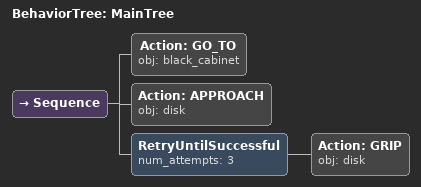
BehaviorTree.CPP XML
<root main_tree_to_execute="MainTree">
  <BehaviorTree ID="MainTree">
    <Sequence>
      <!-- Go to black_cabinet -->
      <Action ID="GO_TO" obj="black_cabinet" />
      <!-- Approach disk -->
      <Action ID="APPROACH" obj="disk" />
      <!-- Retry GRASP disk up to 3 attempts -->
      <RetryUntilSuccessful num_attempts="3">
        <!-- Grasp disk -->
        <Action ID="GRIP" obj="disk" />
      </RetryUntilSuccessful>
    </Sequence>
  </BehaviorTree>
</root>
